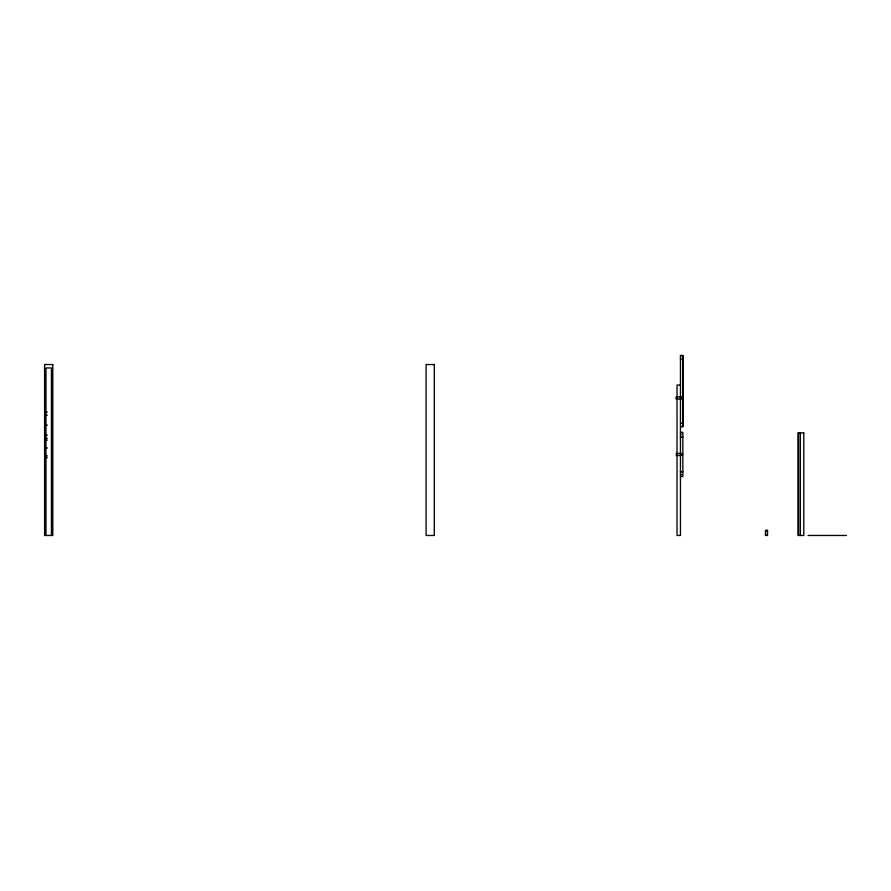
<?xml version="1.0" encoding="UTF-8"?>
<svg xmlns="http://www.w3.org/2000/svg" width="891" height="891" viewBox="0 0 891 891"><rect width="100%" height="100%" fill="white"/><g stroke="black" fill="none" stroke-linecap="round" stroke-linejoin="round"><path stroke-width="1.34" d="M682.851 357.436L682.851 367.56M680.446 385.046L677.026 385.046L677.026 535.469L680.446 535.469L680.457 355.531L682.851 355.531L682.851 426.711L680.446 426.722M680.446 355.542L682.84 355.542L682.84 426.722M680.446 358.962L681.481 358.95M681.481 398.99L676.347 398.99L676.347 396.94L681.481 396.94M680.791 397.965L681.481 397.965M44.55 412.021L47.29 412.021M44.55 415.206L47.29 415.206M680.457 423.292L681.481 423.292M44.55 425.185L47.29 425.185M680.446 432.313L682.84 432.313L682.84 476.574L680.446 476.574M680.446 434.151L681.47 434.151M44.55 435.164L47.29 435.164M680.446 437.113L682.84 437.113M680.446 437.225L681.47 437.225M44.55 438.35L47.29 438.35M44.55 440.121L47.29 440.121M44.55 447.984L47.29 447.984M681.47 453.419L676.347 453.419L676.347 455.468L681.47 455.468M680.446 454.443L682.84 454.443M44.55 455.847L47.29 455.847M44.55 457.629L47.29 457.629M680.446 471.718L681.47 471.718M680.446 471.773L682.84 471.773M680.446 474.725L681.47 474.725M765.469 531.025L767.519 531.025M765.469 534.778L767.519 534.778M808.026 535.469L846.45 535.469M800.374 432.903L800.374 535.469M798.637 432.903L798.637 535.469M766.494 534.778L766.494 535.469M680.791 396.94L680.791 398.99M680.791 453.419L680.791 455.468M676.347 396.94L676.347 398.99M51.433 535.469L51.433 367.95L45.964 367.95L45.964 535.469M52.803 364.53L44.595 364.53L44.595 535.469L52.803 535.469L52.803 364.53M434.296 364.53L426.087 364.53L426.087 535.469L434.296 535.469L434.296 364.53M803.793 432.903L797.946 432.903L797.946 535.469L803.793 535.469L803.793 432.903M767.519 530.334L765.469 530.334L765.469 535.469L767.519 535.469L767.519 530.334"/></g></svg>
